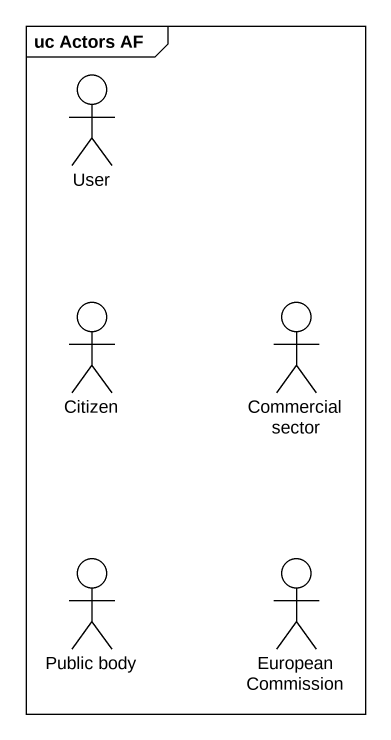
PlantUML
@startuml
mainframe uc Actors AF
actor User
actor Citizen
actor "Commercial sector" as Commercial_sector
actor "Public body" as Public_body
actor "European Commission" as European_Commission
@enduml
